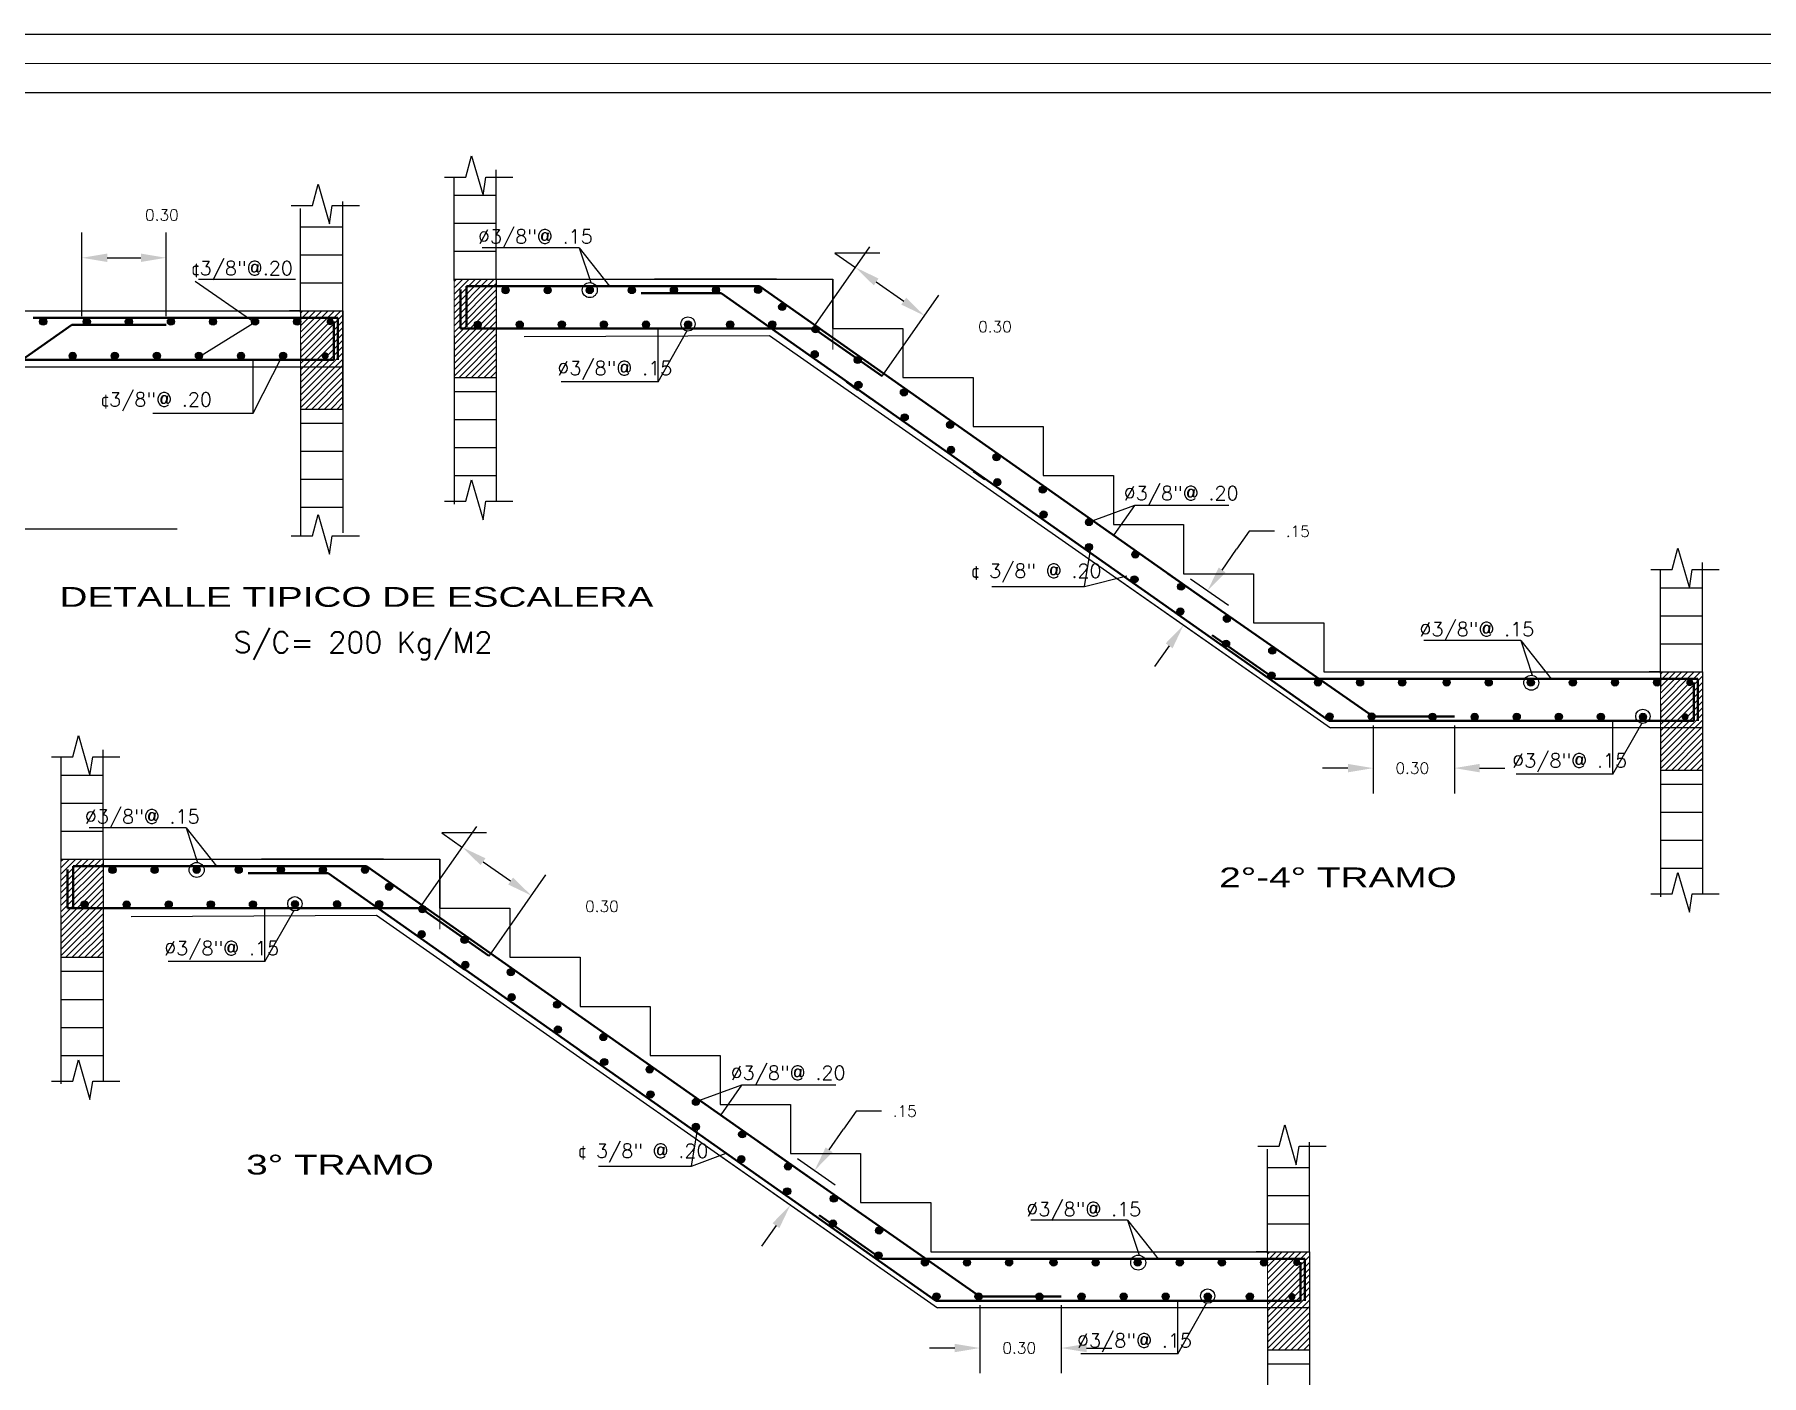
# Model space of a CAD drawing. Header units: millimetres. Extents: x 10559 to 10691, y -16579 to -16550.
# Drawn here: x 10666.84 to 10679.15, y -16559.92 to -16550.35 of the extents above; entities that cross this region are included whole.
import ezdxf

# ---------------------------------------------------------------- set-up
doc = ezdxf.new("R2010")
doc.units = ezdxf.units.MM
doc.linetypes.add('RAYITAS', pattern=[0.375, 0.25, -0.125])
for name, color, linetype, lineweight in [('0.1', 1, 'Continuous', 0), ('ACERO', 4, 'Continuous', 40), ('Cotas', 8, 'Continuous', 13), ('P6', 255, 'Continuous', 20), ('PLUMA01', 1, 'Continuous', 9), ('PLUMAO1', 1, 'Continuous', 9), ('TEXTO 0.3', 3, 'Continuous', 0), ('TITULO', 5, 'Continuous', 15)]:
    doc.layers.add(name, color=color, linetype=linetype, lineweight=lineweight)
for name, color, linetype in [('01', 1, 'Continuous'), ('04', 4, 'Continuous'), ('05', 2, 'Continuous'), ('PLANTA', 2, 'Continuous')]:
    doc.layers.add(name, color=color, linetype=linetype)
doc.styles.add('SARA', font='romans.shx', dxfattribs={"width": 0.85, "height": 0.1})
doc.styles.add('SIMPLEX', font='simplex.shx')
doc.styles.get("Standard").update_dxf_attribs({"font": 'arial.ttf'})
doc.styles.add('Texto 120', font='arial.ttf', dxfattribs={"width": 1.4, "height": 0.12})
doc.dimstyles.get("Standard").update_dxf_attribs({"dimtxt": 0.18, "dimasz": 0.18, "dimexe": 0.18, "dimexo": 0.0625, "dimgap": 0.09, "dimtad": 0, "dimtih": 1, "dimtoh": 1, "dimdec": 4, "dimzin": 0, "dimdsep": 46, "dimtxsty": 'Standard', "dimcen": 0.09, "dimadec": 0, "dimazin": 0, "dimtfac": 1, "dimtdec": 4, "dimtofl": 0, "dimtmove": 0, "dimatfit": 3, "dimfxl": 1, "dimtolj": 1, "dimtzin": 0, "dimarcsym": 0})

# ---------------------------------------------------------------- blocks, each defined once
blk = doc.blocks.new('*D220')
at = {"layer": 'Defpoints', "color": 0, "ltscale": 0.5, "transparency": 16777216}
for p in [(10667.775, -16551.944), (10667.175, -16552.423), (10667.775, -16552.423)]:
    blk.add_point(p, dxfattribs=at)
at = {"layer": 'PLANTA', "color": 0, "lineweight": -2, "ltscale": 0.5, "transparency": 16777216}
for p, q in [((10667.175, -16552.361), (10667.175, -16551.764)), ((10667.775, -16552.361), (10667.775, -16551.764)), ((10667.355, -16551.944), (10667.595, -16551.944))]:
    blk.add_line(p, q, dxfattribs=at)
at = {"layer": 'PLANTA', "color": 0, "ltscale": 0.5, "transparency": 16777216}
for points in [[(10667.355, -16551.914), (10667.355, -16551.974), (10667.175, -16551.944)], [(10667.595, -16551.914), (10667.595, -16551.974), (10667.775, -16551.944)]]:
    blk.add_solid(points, dxfattribs=at)
at = {"layer": 'PLANTA', "color": 0, "lineweight": -3, "ltscale": 0.5, "transparency": 16777216, "insert": (10667.745, -16551.639), "char_height": 0.08, "attachment_point": 5, "style": 'SIMPLEX'}
blk.add_mtext('\\A1;0.30', dxfattribs=at)
blk = doc.blocks.new('*D216')
at = {"layer": 'Defpoints', "color": 0, "ltscale": 0.5, "transparency": 16777216}
for p in [(10675.028, -16554.198), (10674.856, -16554.443), (10675.028, -16554.564)]:
    blk.add_point(p, dxfattribs=at)
at = {"layer": 'PLANTA', "color": 0, "lineweight": -2, "ltscale": 0.5, "transparency": 16777216}
for p, q in [((10675.497, -16553.895), (10675.407, -16554.023)), ((10675.677, -16553.895), (10675.497, -16553.895)), ((10675.304, -16554.171), (10675.407, -16554.023)), ((10675.079, -16554.233), (10675.348, -16554.421)), ((10674.907, -16554.479), (10675.176, -16554.667)), ((10674.925, -16554.711), (10674.822, -16554.859))]:
    blk.add_line(p, q, dxfattribs=at)
at = {"layer": 'PLANTA', "color": 0, "ltscale": 0.5, "transparency": 16777216}
for points in [[(10675.279, -16554.153), (10675.328, -16554.188), (10675.2, -16554.318)], [(10674.901, -16554.694), (10674.95, -16554.729), (10675.028, -16554.564)]]:
    blk.add_solid(points, dxfattribs=at)
at = {"layer": 'PLANTA', "color": 0, "lineweight": -3, "ltscale": 0.5, "transparency": 16777216, "insert": (10675.843, -16553.895), "char_height": 0.08, "attachment_point": 5, "style": 'SIMPLEX'}
blk.add_mtext('\\A1;.15', dxfattribs=at)
blk = doc.blocks.new('_Open90')
at = {"color": 0, "linetype": 'ByBlock', "lineweight": -2}
blk.add_lwpolyline([(-0.045, 0), (-1, 0)], dxfattribs=at)
blk.add_lwpolyline([(-0.37, -0.5), (0, 0), (-0.37, 0.5), (-0.484, 0.386), (-0.045, 0), (-0.484, -0.386)], close=True, dxfattribs=at)
blk = doc.blocks.new('*D217')
at = {"layer": 'Defpoints', "color": 0, "ltscale": 0.5, "transparency": 16777216}
for p in [(10676.38, -16555.216), (10676.959, -16555.216), (10676.959, -16555.584)]:
    blk.add_point(p, dxfattribs=at)
at = {"layer": 'PLANTA', "color": 0, "lineweight": -2, "ltscale": 0.5, "transparency": 16777216}
for p, q in [((10676.38, -16555.279), (10676.38, -16555.764)), ((10676.959, -16555.279), (10676.959, -16555.764)), ((10676.2, -16555.584), (10676.02, -16555.584)), ((10677.139, -16555.584), (10677.319, -16555.584))]:
    blk.add_line(p, q, dxfattribs=at)
at = {"layer": 'PLANTA', "color": 0, "ltscale": 0.5, "transparency": 16777216}
for points in [[(10676.2, -16555.554), (10676.2, -16555.614), (10676.38, -16555.584)], [(10677.139, -16555.554), (10677.139, -16555.614), (10676.959, -16555.584)]]:
    blk.add_solid(points, dxfattribs=at)
at = {"layer": 'PLANTA', "color": 0, "lineweight": -3, "ltscale": 0.5, "transparency": 16777216, "insert": (10676.659, -16555.584), "char_height": 0.08, "attachment_point": 5, "style": 'SIMPLEX'}
blk.add_mtext('\\A1;0.30', dxfattribs=at)
blk = doc.blocks.new('*D219')
at = {"layer": 'Defpoints', "color": 0, "ltscale": 0.5, "transparency": 16777216}
for p in [(10673.181, -16552.357), (10672.352, -16552.495), (10672.843, -16552.839)]:
    blk.add_point(p, dxfattribs=at)
at = {"layer": 'PLANTA', "color": 0, "lineweight": -2, "ltscale": 0.5, "transparency": 16777216}
for p, q in [((10672.388, -16552.444), (10672.793, -16551.865)), ((10672.862, -16551.91), (10672.542, -16551.91)), ((10672.542, -16551.91), (10672.69, -16552.013)), ((10672.837, -16552.116), (10673.034, -16552.254)), ((10672.879, -16552.788), (10673.284, -16552.21))]:
    blk.add_line(p, q, dxfattribs=at)
at = {"layer": 'PLANTA', "color": 0, "ltscale": 0.5, "transparency": 16777216}
for points in [[(10672.854, -16552.092), (10672.82, -16552.141), (10672.69, -16552.013)], [(10673.051, -16552.229), (10673.016, -16552.278), (10673.181, -16552.357)]]:
    blk.add_solid(points, dxfattribs=at)
at = {"layer": 'PLANTA', "color": 0, "lineweight": -3, "ltscale": 0.5, "transparency": 16777216, "insert": (10673.684, -16552.435), "char_height": 0.08, "attachment_point": 5, "style": 'SIMPLEX'}
blk.add_mtext('\\A1;0.30', dxfattribs=at)
blk = doc.blocks.new('*D214')
at = {"layer": 'Defpoints', "color": 0, "ltscale": 0.5, "transparency": 16777216}
for p in [(10672.226, -16558.333), (10672.054, -16558.579), (10672.226, -16558.699)]:
    blk.add_point(p, dxfattribs=at)
at = {"layer": 'PLANTA', "color": 0, "lineweight": -2, "ltscale": 0.5, "transparency": 16777216}
for p, q in [((10672.694, -16558.03), (10672.604, -16558.159)), ((10672.874, -16558.03), (10672.694, -16558.03)), ((10672.501, -16558.306), (10672.604, -16558.159)), ((10672.277, -16558.369), (10672.545, -16558.557)), ((10672.105, -16558.615), (10672.373, -16558.803)), ((10672.123, -16558.847), (10672.019, -16558.994))]:
    blk.add_line(p, q, dxfattribs=at)
at = {"layer": 'PLANTA', "color": 0, "ltscale": 0.5, "transparency": 16777216}
for points in [[(10672.477, -16558.289), (10672.526, -16558.323), (10672.398, -16558.454)], [(10672.098, -16558.83), (10672.147, -16558.864), (10672.226, -16558.699)]]:
    blk.add_solid(points, dxfattribs=at)
at = {"layer": 'PLANTA', "color": 0, "lineweight": -3, "ltscale": 0.5, "transparency": 16777216, "insert": (10673.041, -16558.03), "char_height": 0.08, "attachment_point": 5, "style": 'SIMPLEX'}
blk.add_mtext('\\A1;.15', dxfattribs=at)
blk = doc.blocks.new('*D215')
at = {"layer": 'Defpoints', "color": 0, "ltscale": 0.5, "transparency": 16777216}
for p in [(10673.577, -16559.352), (10674.157, -16559.352), (10674.157, -16559.72)]:
    blk.add_point(p, dxfattribs=at)
at = {"layer": 'PLANTA', "color": 0, "lineweight": -2, "ltscale": 0.5, "transparency": 16777216}
for p, q in [((10673.577, -16559.414), (10673.577, -16559.9)), ((10674.157, -16559.414), (10674.157, -16559.9)), ((10673.397, -16559.72), (10673.217, -16559.72)), ((10674.337, -16559.72), (10674.517, -16559.72))]:
    blk.add_line(p, q, dxfattribs=at)
at = {"layer": 'PLANTA', "color": 0, "ltscale": 0.5, "transparency": 16777216}
for points in [[(10673.397, -16559.69), (10673.397, -16559.75), (10673.577, -16559.72)], [(10674.337, -16559.69), (10674.337, -16559.75), (10674.157, -16559.72)]]:
    blk.add_solid(points, dxfattribs=at)
at = {"layer": 'PLANTA', "color": 0, "lineweight": -3, "ltscale": 0.5, "transparency": 16777216, "insert": (10673.857, -16559.72), "char_height": 0.08, "attachment_point": 5, "style": 'SIMPLEX'}
blk.add_mtext('\\A1;0.30', dxfattribs=at)
blk = doc.blocks.new('*D218')
at = {"layer": 'Defpoints', "color": 0, "ltscale": 0.5, "transparency": 16777216}
for p in [(10670.379, -16556.493), (10669.55, -16556.631), (10670.041, -16556.975)]:
    blk.add_point(p, dxfattribs=at)
at = {"layer": 'PLANTA', "color": 0, "lineweight": -2, "ltscale": 0.5, "transparency": 16777216}
for p, q in [((10669.585, -16556.58), (10669.99, -16556.001)), ((10670.06, -16556.045), (10669.74, -16556.045)), ((10669.74, -16556.045), (10669.887, -16556.149)), ((10670.035, -16556.252), (10670.231, -16556.389)), ((10670.077, -16556.924), (10670.482, -16556.345))]:
    blk.add_line(p, q, dxfattribs=at)
at = {"layer": 'PLANTA', "color": 0, "ltscale": 0.5, "transparency": 16777216}
for points in [[(10670.052, -16556.227), (10670.017, -16556.276), (10669.887, -16556.149)], [(10670.248, -16556.365), (10670.214, -16556.414), (10670.379, -16556.493)]]:
    blk.add_solid(points, dxfattribs=at)
at = {"layer": 'PLANTA', "color": 0, "lineweight": -3, "ltscale": 0.5, "transparency": 16777216, "insert": (10670.882, -16556.57), "char_height": 0.08, "attachment_point": 5, "style": 'SIMPLEX'}
blk.add_mtext('\\A1;0.30', dxfattribs=at)
blk = doc.blocks.new('HTRHTRHTR')
for p, q in [((4244.53, 437.54), (3391.88, 437.54)), ((4235.83, 428.85), (3400.57, 428.85))]:
    blk.add_line(p, q)
at = {"layer": 'P6', "color": 7}
blk.add_line((3396.22, 433.19), (4240.18, 433.19), dxfattribs=at)

msp = doc.modelspace()

# ---------------------------------------------------------------- hatches: boundary and pattern name
at = {"layer": '0.1'}
h = msp.add_hatch(dxfattribs=at)
h.set_pattern_fill('ANSI31', color=256, scale=0.01, style=0)
h.set_pattern_definition([(45, (9132.709837, -17551.854093), (-0.0224506403, 0.0224506403), [])])
h.paths.add_polyline_path([(10669.82814, -16552.09752), (10670.12814, -16552.09752), (10670.12814, -16552.79752), (10669.82814, -16552.79752)])
h = msp.add_hatch(dxfattribs=at)
h.set_pattern_fill('ANSI31', color=256, scale=0.01, style=0)
h.set_pattern_definition([(45, (9131.615364, -17552.079607), (-0.0224506403, 0.0224506403), [])])
h.paths.add_polyline_path([(10668.73367, -16552.32304), (10669.03367, -16552.32304), (10669.03367, -16553.02304), (10668.73367, -16553.02304)])
h = msp.add_hatch(dxfattribs=at)
h.set_pattern_fill('ANSI31', color=256, scale=0.01, style=0)
h.set_pattern_definition([(45, (9141.309837, -17554.654093), (-0.0224506403, 0.0224506403), [])])
h.paths.add_polyline_path([(10678.42814, -16554.89752), (10678.72814, -16554.89752), (10678.72814, -16555.59752), (10678.42814, -16555.59752)])
h = msp.add_hatch(dxfattribs=at)
h.set_pattern_fill('ANSI31', color=256, scale=0.01, style=0)
h.set_pattern_definition([(45, (9129.907268, -17555.989666), (-0.0224506403, 0.0224506403), [])])
h.paths.add_polyline_path([(10667.02557, -16556.23309), (10667.32557, -16556.23309), (10667.32557, -16556.93309), (10667.02557, -16556.93309)])
h = msp.add_hatch(dxfattribs=at)
h.set_pattern_fill('ANSI31', color=256, scale=0.01, style=0)
h.set_pattern_definition([(45, (9138.507613, -17558.789666), (-0.0224506403, 0.0224506403), [])])
h.paths.add_polyline_path([(10675.62592, -16559.03309), (10675.92592, -16559.03309), (10675.92592, -16559.73309), (10675.62592, -16559.73309)])
at = {"layer": 'PLANTA', "lineweight": -3, "ltscale": 0.5}
for points in [[(10670.16987, -16552.1751, 1), (10670.22067, -16552.1751, 1)], [(10670.46987, -16552.17484, 1), (10670.52067, -16552.17484, 1)], [(10670.76987, -16552.17458, 1), (10670.82067, -16552.17458, 1)], [(10671.06987, -16552.17432, 1), (10671.12067, -16552.17432, 1)], [(10671.36987, -16552.17406, 1), (10671.42067, -16552.17406, 1)], [(10671.66987, -16552.17406, 1), (10671.72067, -16552.17406, 1)], [(10671.96987, -16552.17379, 1), (10672.02067, -16552.17379, 1)], [(10671.96987, -16552.17379, 1), (10672.02067, -16552.17379, 1)], [(10672.14192, -16552.29466, 1), (10672.19272, -16552.29466, 1)], [(10672.14192, -16552.29466, 1), (10672.19272, -16552.29466, 1)], [(10666.87321, -16552.39951, 1), (10666.92401, -16552.39951, 1)], [(10667.18406, -16552.39951, 1), (10667.23486, -16552.39951, 1)], [(10667.48406, -16552.39951, 1), (10667.53486, -16552.39951, 1)], [(10667.78406, -16552.39951, 1), (10667.83486, -16552.39951, 1)], [(10668.08406, -16552.39951, 1), (10668.13486, -16552.39951, 1)], [(10668.38406, -16552.39951, 1), (10668.43486, -16552.39951, 1)], [(10668.68406, -16552.39951, 1), (10668.73486, -16552.39951, 1)], [(10668.96975, -16552.39951, 1), (10668.91895, -16552.39951, 1)], [(10669.97078, -16552.42077, 1), (10670.02158, -16552.42077, 1)], [(10670.27078, -16552.42051, 1), (10670.32158, -16552.42051, 1)], [(10670.57078, -16552.42024, 1), (10670.62158, -16552.42024, 1)], [(10670.87078, -16552.41998, 1), (10670.92158, -16552.41998, 1)], [(10671.17078, -16552.41972, 1), (10671.22158, -16552.41972, 1)], [(10671.47078, -16552.41946, 1), (10671.52158, -16552.41946, 1)], [(10671.77078, -16552.4192, 1), (10671.82158, -16552.4192, 1)], [(10672.07078, -16552.41894, 1), (10672.12158, -16552.41894, 1)], [(10672.07078, -16552.41894, 1), (10672.12158, -16552.41894, 1)], [(10672.37956, -16552.45438, 1), (10672.43036, -16552.45438, 1)], [(10672.37956, -16552.45438, 1), (10672.43036, -16552.45438, 1)], [(10667.08365, -16552.64317, 1), (10667.13445, -16552.64317, 1)], [(10667.38365, -16552.64317, 1), (10667.43445, -16552.64317, 1)], [(10667.68365, -16552.64317, 1), (10667.73445, -16552.64317, 1)], [(10667.98365, -16552.64317, 1), (10668.03445, -16552.64317, 1)], [(10668.28365, -16552.64317, 1), (10668.33445, -16552.64317, 1)], [(10668.58365, -16552.64317, 1), (10668.63445, -16552.64317, 1)], [(10668.93445, -16552.64317, 1), (10668.88365, -16552.64317, 1)], [(10672.37366, -16552.63185, 1), (10672.42446, -16552.63185, 1)], [(10672.37366, -16552.63185, 1), (10672.42446, -16552.63185, 1)], [(10672.67949, -16552.67313, 1), (10672.73029, -16552.67313, 1)], [(10672.67949, -16552.67313, 1), (10672.73029, -16552.67313, 1)], [(10672.68539, -16552.8506, 1), (10672.73619, -16552.8506, 1)], [(10672.68539, -16552.8506, 1), (10672.73619, -16552.8506, 1)], [(10673.0094, -16552.90433, 1), (10673.0602, -16552.90433, 1)], [(10673.0094, -16552.90433, 1), (10673.0602, -16552.90433, 1)], [(10673.0153, -16553.0818, 1), (10673.0661, -16553.0818, 1)], [(10673.0153, -16553.0818, 1), (10673.0661, -16553.0818, 1)], [(10673.33931, -16553.13553, 1), (10673.39011, -16553.13553, 1)], [(10673.33931, -16553.13553, 1), (10673.39011, -16553.13553, 1)], [(10673.34521, -16553.313, 1), (10673.39601, -16553.313, 1)], [(10673.34521, -16553.313, 1), (10673.39601, -16553.313, 1)], [(10673.66922, -16553.36673, 1), (10673.72002, -16553.36673, 1)], [(10673.66922, -16553.36673, 1), (10673.72002, -16553.36673, 1)], [(10673.67512, -16553.5442, 1), (10673.72592, -16553.5442, 1)], [(10673.67512, -16553.5442, 1), (10673.72592, -16553.5442, 1)], [(10673.99913, -16553.59793, 1), (10674.04993, -16553.59793, 1)], [(10673.99913, -16553.59793, 1), (10674.04993, -16553.59793, 1)], [(10674.00503, -16553.7754, 1), (10674.05583, -16553.7754, 1)], [(10674.00503, -16553.7754, 1), (10674.05583, -16553.7754, 1)], [(10674.32905, -16553.82912, 1), (10674.37985, -16553.82912, 1)], [(10674.32905, -16553.82912, 1), (10674.37985, -16553.82912, 1)], [(10674.32905, -16554.0066, 1), (10674.37985, -16554.0066, 1)], [(10674.32905, -16554.0066, 1), (10674.37985, -16554.0066, 1)], [(10674.65896, -16554.06032, 1), (10674.70976, -16554.06032, 1)], [(10674.65896, -16554.06032, 1), (10674.70976, -16554.06032, 1)], [(10674.65306, -16554.23779, 1), (10674.70386, -16554.23779, 1)], [(10674.65306, -16554.23779, 1), (10674.70386, -16554.23779, 1)], [(10674.98557, -16554.28961, 1), (10675.03637, -16554.28961, 1)], [(10674.98557, -16554.28961, 1), (10675.03637, -16554.28961, 1)], [(10674.97967, -16554.46708, 1), (10675.03047, -16554.46708, 1)], [(10674.97967, -16554.46708, 1), (10675.03047, -16554.46708, 1)], [(10675.31218, -16554.5189, 1), (10675.36298, -16554.5189, 1)], [(10675.31218, -16554.5189, 1), (10675.36298, -16554.5189, 1)], [(10675.30628, -16554.69638, 1), (10675.35708, -16554.69638, 1)], [(10675.30628, -16554.69638, 1), (10675.35708, -16554.69638, 1)], [(10675.6352, -16554.7459, 1), (10675.686, -16554.7459, 1)], [(10675.6352, -16554.7459, 1), (10675.686, -16554.7459, 1)], [(10675.63034, -16554.92409, 1), (10675.68114, -16554.92409, 1)], [(10675.96154, -16554.974, 1), (10676.01234, -16554.974, 1)], [(10676.26154, -16554.974, 1), (10676.31234, -16554.974, 1)], [(10676.56154, -16554.974, 1), (10676.61234, -16554.974, 1)], [(10676.87853, -16554.974, 1), (10676.92933, -16554.974, 1)], [(10677.17853, -16554.974, 1), (10677.22933, -16554.974, 1)], [(10677.47853, -16554.974, 1), (10677.52933, -16554.974, 1)], [(10677.77853, -16554.974, 1), (10677.82933, -16554.974, 1)], [(10678.07853, -16554.974, 1), (10678.12933, -16554.974, 1)], [(10678.37853, -16554.974, 1), (10678.42933, -16554.974, 1)], [(10678.66286, -16554.974, 1), (10678.61206, -16554.974, 1)], [(10676.04381, -16555.21616, 1), (10676.09461, -16555.21616, 1)], [(10676.34381, -16555.21616, 1), (10676.39461, -16555.21616, 1)], [(10676.77812, -16555.21766, 1), (10676.82892, -16555.21766, 1)], [(10677.07812, -16555.21766, 1), (10677.12892, -16555.21766, 1)], [(10677.37812, -16555.21766, 1), (10677.42892, -16555.21766, 1)], [(10677.67812, -16555.21766, 1), (10677.72892, -16555.21766, 1)], [(10677.97812, -16555.21766, 1), (10678.02892, -16555.21766, 1)], [(10678.27812, -16555.21766, 1), (10678.32892, -16555.21766, 1)], [(10678.62892, -16555.21766, 1), (10678.57812, -16555.21766, 1)], [(10667.36747, -16556.31067, 1), (10667.41827, -16556.31067, 1)], [(10667.66747, -16556.31041, 1), (10667.71827, -16556.31041, 1)], [(10667.96747, -16556.31015, 1), (10668.01827, -16556.31015, 1)], [(10668.26747, -16556.30989, 1), (10668.31827, -16556.30989, 1)], [(10668.56747, -16556.30963, 1), (10668.61827, -16556.30963, 1)], [(10668.86747, -16556.30963, 1), (10668.91827, -16556.30963, 1)], [(10669.16747, -16556.30937, 1), (10669.21827, -16556.30937, 1)], [(10669.16747, -16556.30937, 1), (10669.21827, -16556.30937, 1)], [(10669.33952, -16556.43024, 1), (10669.39032, -16556.43024, 1)], [(10669.33952, -16556.43024, 1), (10669.39032, -16556.43024, 1)], [(10667.16838, -16556.55634, 1), (10667.21918, -16556.55634, 1)], [(10667.46838, -16556.55608, 1), (10667.51918, -16556.55608, 1)], [(10667.76838, -16556.55582, 1), (10667.81918, -16556.55582, 1)], [(10668.06838, -16556.55556, 1), (10668.11918, -16556.55556, 1)], [(10668.36838, -16556.5553, 1), (10668.41918, -16556.5553, 1)], [(10668.66838, -16556.55504, 1), (10668.71918, -16556.55504, 1)], [(10668.96838, -16556.55478, 1), (10669.01918, -16556.55478, 1)], [(10669.26838, -16556.55451, 1), (10669.31918, -16556.55451, 1)], [(10669.26838, -16556.55451, 1), (10669.31918, -16556.55451, 1)], [(10669.57716, -16556.58995, 1), (10669.62796, -16556.58995, 1)], [(10669.57716, -16556.58995, 1), (10669.62796, -16556.58995, 1)], [(10669.57126, -16556.76742, 1), (10669.62206, -16556.76742, 1)], [(10669.57126, -16556.76742, 1), (10669.62206, -16556.76742, 1)], [(10669.87709, -16556.80871, 1), (10669.92789, -16556.80871, 1)], [(10669.87709, -16556.80871, 1), (10669.92789, -16556.80871, 1)], [(10669.88299, -16556.98618, 1), (10669.93379, -16556.98618, 1)], [(10669.88299, -16556.98618, 1), (10669.93379, -16556.98618, 1)], [(10670.207, -16557.0399, 1), (10670.2578, -16557.0399, 1)], [(10670.207, -16557.0399, 1), (10670.2578, -16557.0399, 1)], [(10670.2129, -16557.21738, 1), (10670.2637, -16557.21738, 1)], [(10670.2129, -16557.21738, 1), (10670.2637, -16557.21738, 1)], [(10670.53691, -16557.2711, 1), (10670.58771, -16557.2711, 1)], [(10670.53691, -16557.2711, 1), (10670.58771, -16557.2711, 1)], [(10670.54281, -16557.44857, 1), (10670.59361, -16557.44857, 1)], [(10670.54281, -16557.44857, 1), (10670.59361, -16557.44857, 1)], [(10670.86683, -16557.5023, 1), (10670.91763, -16557.5023, 1)], [(10670.86683, -16557.5023, 1), (10670.91763, -16557.5023, 1)], [(10670.87272, -16557.67977, 1), (10670.92352, -16557.67977, 1)], [(10670.87272, -16557.67977, 1), (10670.92352, -16557.67977, 1)], [(10671.19674, -16557.7335, 1), (10671.24754, -16557.7335, 1)], [(10671.19674, -16557.7335, 1), (10671.24754, -16557.7335, 1)], [(10671.20264, -16557.91097, 1), (10671.25344, -16557.91097, 1)], [(10671.20264, -16557.91097, 1), (10671.25344, -16557.91097, 1)], [(10671.52665, -16557.9647, 1), (10671.57745, -16557.9647, 1)], [(10671.52665, -16557.9647, 1), (10671.57745, -16557.9647, 1)], [(10671.52665, -16558.14217, 1), (10671.57745, -16558.14217, 1)], [(10671.52665, -16558.14217, 1), (10671.57745, -16558.14217, 1)], [(10671.85656, -16558.1959, 1), (10671.90736, -16558.1959, 1)], [(10671.85656, -16558.1959, 1), (10671.90736, -16558.1959, 1)], [(10671.85066, -16558.37337, 1), (10671.90146, -16558.37337, 1)], [(10671.85066, -16558.37337, 1), (10671.90146, -16558.37337, 1)], [(10672.18317, -16558.42519, 1), (10672.23397, -16558.42519, 1)], [(10672.18317, -16558.42519, 1), (10672.23397, -16558.42519, 1)], [(10672.17727, -16558.60266, 1), (10672.22807, -16558.60266, 1)], [(10672.17727, -16558.60266, 1), (10672.22807, -16558.60266, 1)], [(10672.50978, -16558.65448, 1), (10672.56058, -16558.65448, 1)], [(10672.50978, -16558.65448, 1), (10672.56058, -16558.65448, 1)], [(10672.50389, -16558.83195, 1), (10672.55469, -16558.83195, 1)], [(10672.50389, -16558.83195, 1), (10672.55469, -16558.83195, 1)], [(10672.83281, -16558.88147, 1), (10672.88361, -16558.88147, 1)], [(10672.83281, -16558.88147, 1), (10672.88361, -16558.88147, 1)], [(10672.82794, -16559.05966, 1), (10672.87874, -16559.05966, 1)], [(10673.15915, -16559.10957, 1), (10673.20995, -16559.10957, 1)], [(10673.45915, -16559.10957, 1), (10673.50995, -16559.10957, 1)], [(10673.75915, -16559.10957, 1), (10673.80995, -16559.10957, 1)], [(10674.07613, -16559.10957, 1), (10674.12693, -16559.10957, 1)], [(10674.37613, -16559.10957, 1), (10674.42693, -16559.10957, 1)], [(10674.67613, -16559.10957, 1), (10674.72693, -16559.10957, 1)], [(10674.97613, -16559.10957, 1), (10675.02693, -16559.10957, 1)], [(10675.27613, -16559.10957, 1), (10675.32693, -16559.10957, 1)], [(10675.57613, -16559.10957, 1), (10675.62693, -16559.10957, 1)], [(10675.86046, -16559.10957, 1), (10675.80966, -16559.10957, 1)], [(10673.24141, -16559.35173, 1), (10673.29221, -16559.35173, 1)], [(10673.54141, -16559.35173, 1), (10673.59221, -16559.35173, 1)], [(10673.97573, -16559.35323, 1), (10674.02653, -16559.35323, 1)], [(10674.27573, -16559.35323, 1), (10674.32653, -16559.35323, 1)], [(10674.57573, -16559.35323, 1), (10674.62653, -16559.35323, 1)], [(10674.87573, -16559.35323, 1), (10674.92653, -16559.35323, 1)], [(10675.17573, -16559.35323, 1), (10675.22653, -16559.35323, 1)], [(10675.47573, -16559.35323, 1), (10675.52653, -16559.35323, 1)], [(10675.82653, -16559.35323, 1), (10675.77573, -16559.35323, 1)]]:
    msp.add_hatch(color=6, dxfattribs=at).paths.add_polyline_path(points)

# ---------------------------------------------------------------- linework, layer by layer
at = {"layer": '01', "ltscale": 0.07}
for centre, radius in [((10670.79527, -16552.17458), 0.05339), ((10671.49532, -16552.4159), 0.05107), ((10677.5073, -16554.975), 0.05339), ((10678.30267, -16555.21409), 0.05107), ((10667.99287, -16556.31015), 0.05339), ((10668.69292, -16556.55147), 0.05107), ((10674.70491, -16559.11058), 0.05339), ((10675.20027, -16559.34967), 0.05107)]:
    msp.add_circle(centre, radius, dxfattribs=at)
at = {"layer": '05', "color": 5, "lineweight": -3, "ltscale": 0.5}
for p, q in [((10672.31121, -16552.60328), (10672.39301, -16552.66087)), ((10672.62277, -16552.8295), (10672.70457, -16552.88709)), ((10672.71699, -16552.89139), (10672.79879, -16552.94898)), ((10673.52855, -16553.46762), (10673.61035, -16553.52521)), ((10669.50881, -16556.73885), (10669.59061, -16556.79644)), ((10669.82037, -16556.96508), (10669.90218, -16557.02267)), ((10669.91459, -16557.02696), (10669.99639, -16557.08455)), ((10670.72615, -16557.60319), (10670.80796, -16557.66078))]:
    msp.add_line(p, q, dxfattribs=at)
at = {"layer": 'ACERO'}
for p, q in [((10669.87488, -16552.44752), (10669.87488, -16552.17115)), ((10669.91582, -16552.14752), (10669.91582, -16552.43697)), ((10672.0059, -16552.14752), (10669.91582, -16552.14752)), ((10671.73301, -16552.19752), (10671.16236, -16552.19752)), ((10671.73301, -16552.19752), (10676.06533, -16555.24752)), ((10672.0059, -16552.14752), (10675.18819, -16554.38558)), ((10667.10362, -16552.42304), (10664.37642, -16554.33207)), ((10666.82629, -16552.37304), (10668.99961, -16552.37304)), ((10667.10362, -16552.42304), (10667.77505, -16552.42304)), ((10668.97045, -16552.67304), (10668.97045, -16552.3982)), ((10668.99961, -16552.37304), (10668.99961, -16552.67304)), ((10669.87488, -16552.44752), (10672.39266, -16552.44752)), ((10672.39266, -16552.44752), (10672.87928, -16552.78816)), ((10668.97045, -16552.67304), (10666.46915, -16552.67304)), ((10674.91846, -16554.19752), (10676.37951, -16555.21616)), ((10675.67794, -16554.94752), (10675.23228, -16554.63664)), ((10675.67794, -16554.94752), (10678.69423, -16554.94752)), ((10678.66507, -16555.24752), (10678.66507, -16554.97269)), ((10678.69423, -16554.94752), (10678.69423, -16555.24752)), ((10678.66507, -16555.24752), (10676.06533, -16555.24752)), ((10676.37951, -16555.21616), (10676.95891, -16555.21616)), ((10667.07248, -16556.58309), (10667.07248, -16556.30673)), ((10667.11342, -16556.28309), (10667.11342, -16556.57254)), ((10669.2035, -16556.28309), (10667.11342, -16556.28309)), ((10668.93062, -16556.33309), (10668.35997, -16556.33309)), ((10668.93062, -16556.33309), (10673.26294, -16559.38309)), ((10669.2035, -16556.28309), (10672.38579, -16558.52115)), ((10667.07248, -16556.58309), (10669.59026, -16556.58309)), ((10669.59026, -16556.58309), (10670.07689, -16556.92373)), ((10672.11606, -16558.33309), (10673.57711, -16559.35173)), ((10672.87554, -16559.08309), (10672.42988, -16558.77221)), ((10672.87554, -16559.08309), (10675.89183, -16559.08309)), ((10675.86267, -16559.38309), (10675.86267, -16559.10826)), ((10675.89183, -16559.08309), (10675.89183, -16559.38309)), ((10673.57711, -16559.35173), (10674.15651, -16559.35173)), ((10675.86267, -16559.38309), (10673.26294, -16559.38309))]:
    msp.add_line(p, q, dxfattribs=at)
at = {"layer": 'Cotas', "color": 1}
for p, q in [((10672.52814, -16552.09752), (10672.52814, -16552.59752)), ((10669.72575, -16556.23309), (10669.72575, -16556.73309))]:
    msp.add_line(p, q, dxfattribs=at)
at = {"layer": 'Cotas', "lineweight": -3, "ltscale": 0.5}
for p, q in [((10674.67957, -16553.71074), (10674.35445, -16553.82912)), ((10674.67957, -16553.71074), (10674.53149, -16553.92108)), ((10674.67957, -16553.71074), (10674.53149, -16553.92108)), ((10675.35173, -16553.71074), (10674.67957, -16553.71074)), ((10674.32248, -16554.28794), (10674.36488, -16554.02911)), ((10673.66082, -16554.28794), (10674.32248, -16554.28794)), ((10673.66082, -16554.28794), (10674.32248, -16554.28794)), ((10674.32248, -16554.28794), (10674.62316, -16554.21254)), ((10671.87717, -16557.84631), (10671.55205, -16557.9647)), ((10671.87717, -16557.84631), (10671.72909, -16558.05665)), ((10671.87717, -16557.84631), (10671.72909, -16558.05665)), ((10672.54934, -16557.84631), (10671.87717, -16557.84631)), ((10671.52008, -16558.42352), (10671.56248, -16558.16468)), ((10671.52008, -16558.42352), (10671.76661, -16558.32966)), ((10670.85842, -16558.42352), (10671.52008, -16558.42352)), ((10670.85842, -16558.42352), (10671.52008, -16558.42352))]:
    msp.add_line(p, q, dxfattribs=at)
at = {"layer": 'Cotas', "color": 1}
for points in [[(10669.82814, -16552.09752), (10670.12814, -16552.09752), (10670.12814, -16552.79752), (10669.82814, -16552.79752)], [(10668.73367, -16552.32304), (10669.03367, -16552.32304), (10669.03367, -16553.02304), (10668.73367, -16553.02304)], [(10678.42814, -16554.89752), (10678.72814, -16554.89752), (10678.72814, -16555.59752), (10678.42814, -16555.59752)], [(10667.02557, -16556.23309), (10667.32557, -16556.23309), (10667.32557, -16556.93309), (10667.02557, -16556.93309)], [(10675.62592, -16559.03309), (10675.92592, -16559.03309), (10675.92592, -16559.73309), (10675.62592, -16559.73309)]]:
    msp.add_lwpolyline(points, close=True, dxfattribs=at)
at = {"layer": 'PLANTA', "color": 2, "lineweight": -3, "ltscale": 0.5}
for p, q in [((10669.91244, -16551.36824), (10669.95304, -16551.21609)), ((10669.95304, -16551.21609), (10670.03425, -16551.50011)), ((10670.12831, -16552.09752), (10670.12831, -16551.31718)), ((10668.81782, -16551.57069), (10668.85843, -16551.41853)), ((10668.85843, -16551.41853), (10668.93964, -16551.70255)), ((10669.76032, -16551.36824), (10669.91244, -16551.36824)), ((10669.82831, -16552.10583), (10669.82831, -16551.36606)), ((10670.03425, -16551.50011), (10670.05456, -16551.36824)), ((10670.05456, -16551.36824), (10670.24743, -16551.36824)), ((10668.6657, -16551.57069), (10668.81782, -16551.57069)), ((10668.73384, -16552.33134), (10668.73384, -16551.59157)), ((10668.93964, -16551.70255), (10668.95994, -16551.57069)), ((10668.95994, -16551.57069), (10669.15281, -16551.57069)), ((10669.0337, -16552.32304), (10669.0337, -16551.54269)), ((10669.82831, -16551.49752), (10670.12831, -16551.49752)), ((10669.82831, -16551.69752), (10670.12831, -16551.69752)), ((10668.73384, -16551.72304), (10669.0337, -16551.72304)), ((10668.73384, -16551.92304), (10669.0337, -16551.92304)), ((10669.82831, -16551.89752), (10670.12831, -16551.89752)), ((10668.73384, -16552.12304), (10669.0337, -16552.12304)), ((10670.12831, -16552.09752), (10670.12831, -16553.6806)), ((10672.52814, -16552.09752), (10672.52814, -16552.44752)), ((10669.0337, -16552.32304), (10669.0337, -16553.90612)), ((10669.82817, -16552.49752), (10669.82817, -16553.70089)), ((10668.7337, -16552.72304), (10668.7337, -16553.92641)), ((10669.82831, -16552.79752), (10670.12817, -16552.79752)), ((10669.82831, -16552.89752), (10670.12831, -16552.89752)), ((10668.73384, -16553.02304), (10669.0337, -16553.02304)), ((10668.73384, -16553.12304), (10669.0337, -16553.12304)), ((10669.82831, -16553.09752), (10670.12831, -16553.09752)), ((10668.73384, -16553.32304), (10669.0337, -16553.32304)), ((10669.82831, -16553.29752), (10670.12831, -16553.29752)), ((10668.73384, -16553.52304), (10669.0337, -16553.52304)), ((10669.82817, -16553.49752), (10670.12831, -16553.49752)), ((10669.91244, -16553.6806), (10669.95304, -16553.52845)), ((10669.95304, -16553.52845), (10670.03425, -16553.81247)), ((10669.76032, -16553.6806), (10669.91244, -16553.6806)), ((10670.03425, -16553.81247), (10670.05456, -16553.6806)), ((10670.05456, -16553.6806), (10670.24743, -16553.6806)), ((10668.73384, -16553.72304), (10669.0337, -16553.72304)), ((10668.81782, -16553.92641), (10668.85843, -16553.77425)), ((10668.85843, -16553.77425), (10668.93964, -16554.05827)), ((10668.6657, -16553.92641), (10668.81782, -16553.92641)), ((10668.93964, -16554.05827), (10668.95994, -16553.92641)), ((10668.95994, -16553.92641), (10669.15281, -16553.92641)), ((10678.51244, -16554.16824), (10678.55304, -16554.01609)), ((10678.55304, -16554.01609), (10678.63425, -16554.30011)), ((10678.36032, -16554.16824), (10678.51244, -16554.16824)), ((10678.42831, -16554.90583), (10678.42831, -16554.16606)), ((10678.63425, -16554.30011), (10678.65456, -16554.16824)), ((10678.65456, -16554.16824), (10678.84743, -16554.16824)), ((10678.72831, -16554.89752), (10678.72831, -16554.11718)), ((10678.42831, -16554.29752), (10678.72831, -16554.29752)), ((10678.42831, -16554.49752), (10678.72831, -16554.49752)), ((10678.42831, -16554.69752), (10678.72831, -16554.69752)), ((10676.02814, -16554.89752), (10676.62814, -16554.89752)), ((10678.72831, -16554.89752), (10678.72831, -16556.4806)), ((10667.10987, -16555.50381), (10667.15047, -16555.35166)), ((10667.15047, -16555.35166), (10667.23168, -16555.63568)), ((10678.42817, -16555.29752), (10678.42817, -16556.50089)), ((10666.95775, -16555.50381), (10667.10987, -16555.50381)), ((10667.02575, -16556.2414), (10667.02575, -16555.50163)), ((10667.23168, -16555.63568), (10667.25199, -16555.50381)), ((10667.25199, -16555.50381), (10667.44486, -16555.50381)), ((10667.32575, -16556.23309), (10667.32575, -16555.45275)), ((10667.02575, -16555.63309), (10667.32575, -16555.63309)), ((10678.42831, -16555.59752), (10678.72817, -16555.59752)), ((10678.42831, -16555.69752), (10678.72831, -16555.69752)), ((10667.02575, -16555.83309), (10667.32575, -16555.83309)), ((10678.42831, -16555.89752), (10678.72831, -16555.89752)), ((10667.02575, -16556.03309), (10667.32575, -16556.03309)), ((10678.42831, -16556.09752), (10678.72831, -16556.09752)), ((10667.32575, -16556.23309), (10667.32575, -16557.81618)), ((10669.72575, -16556.23309), (10669.72575, -16556.58309)), ((10678.42817, -16556.29752), (10678.72831, -16556.29752)), ((10678.51244, -16556.4806), (10678.55304, -16556.32845)), ((10678.55304, -16556.32845), (10678.63425, -16556.61247)), ((10678.36032, -16556.4806), (10678.51244, -16556.4806)), ((10678.63425, -16556.61247), (10678.65456, -16556.4806)), ((10678.65456, -16556.4806), (10678.84743, -16556.4806)), ((10667.0256, -16556.63309), (10667.0256, -16557.83647)), ((10667.02575, -16556.93309), (10667.3256, -16556.93309)), ((10667.02575, -16557.03309), (10667.32575, -16557.03309)), ((10667.02575, -16557.23309), (10667.32575, -16557.23309)), ((10667.02575, -16557.43309), (10667.32575, -16557.43309)), ((10667.0256, -16557.63309), (10667.32575, -16557.63309)), ((10667.10987, -16557.81618), (10667.15047, -16557.66403)), ((10667.15047, -16557.66403), (10667.23168, -16557.94804)), ((10666.95775, -16557.81618), (10667.10987, -16557.81618)), ((10667.23168, -16557.94804), (10667.25199, -16557.81618)), ((10667.25199, -16557.81618), (10667.44486, -16557.81618)), ((10675.71007, -16558.28074), (10675.75068, -16558.12859)), ((10675.75068, -16558.12859), (10675.83189, -16558.41261)), ((10675.55795, -16558.28074), (10675.71007, -16558.28074)), ((10675.62609, -16559.0414), (10675.62609, -16558.30163)), ((10675.83189, -16558.41261), (10675.85219, -16558.28074)), ((10675.85219, -16558.28074), (10676.04506, -16558.28074)), ((10675.92595, -16559.03309), (10675.92595, -16558.25275)), ((10675.62609, -16558.43309), (10675.92595, -16558.43309)), ((10675.62609, -16558.63309), (10675.92595, -16558.63309)), ((10675.62609, -16558.83309), (10675.92595, -16558.83309)), ((10673.22575, -16559.03309), (10673.82575, -16559.03309)), ((10675.92595, -16559.03309), (10675.92595, -16560.61618)), ((10675.62595, -16559.43309), (10675.62595, -16560.63647)), ((10675.62609, -16559.73309), (10675.92595, -16559.73309)), ((10675.62609, -16559.83309), (10675.92595, -16559.83309))]:
    msp.add_line(p, q, dxfattribs=at)
at = {"layer": 'PLANTA', "lineweight": -3, "ltscale": 0.5}
for p, q in [((10669.82814, -16552.09752), (10672.52814, -16552.09752)), ((10672.52814, -16552.09752), (10672.52814, -16552.44752)), ((10672.52814, -16552.44752), (10673.02814, -16552.44752)), ((10673.02814, -16552.44752), (10673.02814, -16552.79752)), ((10670.32814, -16552.50647), (10672.0769, -16552.49785)), ((10672.0769, -16552.49785), (10676.07643, -16555.29752)), ((10673.02814, -16552.79752), (10673.52814, -16552.79752)), ((10673.52814, -16552.79752), (10673.52814, -16553.14752)), ((10673.52814, -16553.14752), (10674.02814, -16553.14752)), ((10673.52814, -16553.14752), (10674.02814, -16553.14752)), ((10674.02814, -16553.14752), (10674.02814, -16553.49752)), ((10674.02814, -16553.49752), (10674.52814, -16553.49752)), ((10674.02814, -16553.49752), (10674.52814, -16553.49752)), ((10674.52814, -16553.49752), (10674.52814, -16553.84752)), ((10674.52814, -16553.84752), (10675.02814, -16553.84752)), ((10675.02814, -16553.84752), (10675.02814, -16554.19752)), ((10674.54072, -16554.22252), (10676.07643, -16555.29752)), ((10675.02814, -16554.19752), (10675.52814, -16554.19752)), ((10675.52814, -16554.19752), (10675.52814, -16554.54752)), ((10675.52814, -16554.19752), (10675.52814, -16554.54752)), ((10675.52814, -16554.54752), (10676.02814, -16554.54752)), ((10675.52814, -16554.54752), (10676.02814, -16554.54752)), ((10676.02814, -16554.54752), (10676.02814, -16554.89752)), ((10667.02575, -16556.23309), (10669.72575, -16556.23309)), ((10669.72575, -16556.23309), (10669.72575, -16556.58309)), ((10667.52575, -16556.64205), (10669.2745, -16556.63342)), ((10669.2745, -16556.63342), (10673.27404, -16559.43309)), ((10669.72575, -16556.58309), (10670.22575, -16556.58309)), ((10670.22575, -16556.58309), (10670.22575, -16556.93309)), ((10670.22575, -16556.93309), (10670.72575, -16556.93309)), ((10670.72575, -16556.93309), (10670.72575, -16557.28309)), ((10670.72575, -16557.28309), (10671.22575, -16557.28309)), ((10670.72575, -16557.28309), (10671.22575, -16557.28309)), ((10671.22575, -16557.28309), (10671.22575, -16557.63309)), ((10671.22575, -16557.63309), (10671.72575, -16557.63309)), ((10671.22575, -16557.63309), (10671.72575, -16557.63309)), ((10671.72575, -16557.63309), (10671.72575, -16557.98309)), ((10671.72575, -16557.98309), (10672.22575, -16557.98309)), ((10672.22575, -16557.98309), (10672.22575, -16558.33309)), ((10671.73832, -16558.35809), (10673.27404, -16559.43309)), ((10672.22575, -16558.33309), (10672.72575, -16558.33309)), ((10672.72575, -16558.33309), (10672.72575, -16558.68309)), ((10672.72575, -16558.33309), (10672.72575, -16558.68309)), ((10672.72575, -16558.68309), (10673.22575, -16558.68309)), ((10672.72575, -16558.68309), (10673.22575, -16558.68309)), ((10673.22575, -16558.68309), (10673.22575, -16559.03309))]:
    msp.add_line(p, q, dxfattribs=at)
at = {"layer": 'PLANTA', "lineweight": -3}
for p, q in [((10672.12632, -16552.09752), (10671.257, -16552.09752)), ((10672.52814, -16552.44752), (10672.52814, -16552.09752)), ((10666.33367, -16552.32304), (10669.0337, -16552.32304)), ((10668.73367, -16552.32304), (10668.65367, -16552.32304)), ((10669.0337, -16552.72304), (10666.76224, -16552.72304)), ((10676.02814, -16554.89752), (10678.72831, -16554.89752)), ((10678.42814, -16554.89752), (10678.34814, -16554.89752)), ((10678.72831, -16555.29752), (10676.07643, -16555.29752)), ((10669.32393, -16556.23309), (10668.4546, -16556.23309)), ((10669.72575, -16556.58309), (10669.72575, -16556.23309)), ((10673.22575, -16559.03309), (10675.92592, -16559.03309)), ((10675.62575, -16559.03309), (10675.54575, -16559.03309)), ((10675.92592, -16559.43309), (10673.27404, -16559.43309))]:
    msp.add_line(p, q, dxfattribs=at)
at = {"layer": 'PLANTA', "lineweight": -3, "ltscale": 0.5}
for centre in [(10670.19527, -16552.1751), (10670.49527, -16552.17484), (10670.79527, -16552.17458), (10671.09527, -16552.17432), (10671.39527, -16552.17406), (10671.69527, -16552.17406), (10671.99527, -16552.17379), (10671.99527, -16552.17379), (10672.16732, -16552.29466), (10672.16732, -16552.29466), (10666.89861, -16552.39951), (10667.20946, -16552.39951), (10667.50946, -16552.39951), (10667.80946, -16552.39951), (10668.10946, -16552.39951), (10668.40946, -16552.39951), (10668.70946, -16552.39951), (10669.99618, -16552.42077), (10670.29618, -16552.42051), (10670.59618, -16552.42024), (10670.89618, -16552.41998), (10671.19618, -16552.41972), (10671.49618, -16552.41946), (10671.79618, -16552.4192), (10672.09618, -16552.41894), (10672.09618, -16552.41894), (10672.40496, -16552.45438), (10672.40496, -16552.45438), (10667.10905, -16552.64317), (10667.40905, -16552.64317), (10667.70905, -16552.64317), (10668.00905, -16552.64317), (10668.30905, -16552.64317), (10668.60905, -16552.64317), (10672.39906, -16552.63185), (10672.39906, -16552.63185), (10672.70489, -16552.67313), (10672.70489, -16552.67313), (10672.71079, -16552.8506), (10672.71079, -16552.8506), (10673.0348, -16552.90433), (10673.0348, -16552.90433), (10673.0407, -16553.0818), (10673.0407, -16553.0818), (10673.36471, -16553.13553), (10673.36471, -16553.13553), (10673.37061, -16553.313), (10673.37061, -16553.313), (10673.69462, -16553.36673), (10673.69462, -16553.36673), (10673.70052, -16553.5442), (10673.70052, -16553.5442), (10674.02453, -16553.59793), (10674.02453, -16553.59793), (10674.03043, -16553.7754), (10674.03043, -16553.7754), (10674.35445, -16553.82912), (10674.35445, -16553.82912), (10674.35445, -16554.0066), (10674.35445, -16554.0066), (10674.68436, -16554.06032), (10674.68436, -16554.06032), (10674.67846, -16554.23779), (10674.67846, -16554.23779), (10675.01097, -16554.28961), (10675.01097, -16554.28961), (10675.00507, -16554.46708), (10675.00507, -16554.46708), (10675.33758, -16554.5189), (10675.33758, -16554.5189), (10675.33168, -16554.69638), (10675.33168, -16554.69638), (10675.6606, -16554.7459), (10675.6606, -16554.7459), (10675.65574, -16554.92409), (10675.98694, -16554.974), (10676.28694, -16554.974), (10676.58694, -16554.974), (10676.90393, -16554.974), (10677.20393, -16554.974), (10677.50393, -16554.974), (10677.80393, -16554.974), (10678.10393, -16554.974), (10678.40393, -16554.974), (10676.06921, -16555.21616), (10676.36921, -16555.21616), (10676.80352, -16555.21766), (10677.10352, -16555.21766), (10677.40352, -16555.21766), (10677.70352, -16555.21766), (10678.00352, -16555.21766), (10678.30352, -16555.21766), (10667.39287, -16556.31067), (10667.69287, -16556.31041), (10667.99287, -16556.31015), (10668.29287, -16556.30989), (10668.59287, -16556.30963), (10668.89287, -16556.30963), (10669.19287, -16556.30937), (10669.19287, -16556.30937), (10669.36492, -16556.43024), (10669.36492, -16556.43024), (10667.19378, -16556.55634), (10667.49378, -16556.55608), (10667.79378, -16556.55582), (10668.09378, -16556.55556), (10668.39378, -16556.5553), (10668.69378, -16556.55504), (10668.99378, -16556.55478), (10669.29378, -16556.55451), (10669.29378, -16556.55451), (10669.60256, -16556.58995), (10669.60256, -16556.58995), (10669.59666, -16556.76742), (10669.59666, -16556.76742), (10669.90249, -16556.80871), (10669.90249, -16556.80871), (10669.90839, -16556.98618), (10669.90839, -16556.98618), (10670.2324, -16557.0399), (10670.2324, -16557.0399), (10670.2383, -16557.21738), (10670.2383, -16557.21738), (10670.56231, -16557.2711), (10670.56231, -16557.2711), (10670.56821, -16557.44857), (10670.56821, -16557.44857), (10670.89223, -16557.5023), (10670.89223, -16557.5023), (10670.89812, -16557.67977), (10670.89812, -16557.67977), (10671.22214, -16557.7335), (10671.22214, -16557.7335), (10671.22804, -16557.91097), (10671.22804, -16557.91097), (10671.55205, -16557.9647), (10671.55205, -16557.9647), (10671.55205, -16558.14217), (10671.55205, -16558.14217), (10671.88196, -16558.1959), (10671.88196, -16558.1959), (10671.87606, -16558.37337), (10671.87606, -16558.37337), (10672.20857, -16558.42519), (10672.20857, -16558.42519), (10672.20267, -16558.60266), (10672.20267, -16558.60266), (10672.53518, -16558.65448), (10672.53518, -16558.65448), (10672.52929, -16558.83195), (10672.52929, -16558.83195), (10672.85821, -16558.88147), (10672.85821, -16558.88147), (10672.85334, -16559.05966), (10673.18455, -16559.10957), (10673.48455, -16559.10957), (10673.78455, -16559.10957), (10674.10153, -16559.10957), (10674.40153, -16559.10957), (10674.70153, -16559.10957), (10675.00153, -16559.10957), (10675.30153, -16559.10957), (10675.60153, -16559.10957), (10673.26681, -16559.35173), (10673.56681, -16559.35173), (10674.00113, -16559.35323), (10674.30113, -16559.35323), (10674.60113, -16559.35323), (10674.90113, -16559.35323), (10675.20113, -16559.35323), (10675.50113, -16559.35323)]:
    msp.add_circle(centre, 0.0254, dxfattribs=at)
at = {"layer": 'PLUMA01', "lineweight": -3, "ltscale": 0.5}
for p, q in [((10670.72012, -16551.87322), (10670.02932, -16551.87322)), ((10670.72012, -16551.87322), (10670.80228, -16552.12119)), ((10670.72012, -16551.87322), (10670.93697, -16552.14709)), ((10667.98255, -16552.11196), (10668.40866, -16552.40577)), ((10668.69751, -16552.09916), (10668.00671, -16552.09916)), ((10668.40866, -16552.40577), (10668.01396, -16552.65058)), ((10671.28218, -16552.82808), (10671.28218, -16552.45407)), ((10671.28218, -16552.82808), (10671.48814, -16552.46646)), ((10668.39505, -16553.05178), (10668.60602, -16552.63698)), ((10668.39505, -16553.05178), (10668.39505, -16552.67778)), ((10671.28218, -16552.82808), (10670.59138, -16552.82808)), ((10667.6805, -16553.05178), (10668.39505, -16553.05178)), ((10667.85498, -16553.87849), (10665.50109, -16553.87849)), ((10677.43215, -16554.67365), (10676.74136, -16554.67365)), ((10677.43215, -16554.67365), (10677.51432, -16554.92161)), ((10677.43215, -16554.67365), (10677.649, -16554.94752)), ((10678.08952, -16555.62627), (10678.08952, -16555.25226)), ((10678.08952, -16555.62627), (10678.29549, -16555.26465)), ((10678.08952, -16555.62627), (10677.39873, -16555.62627)), ((10667.91772, -16556.00879), (10667.22692, -16556.00879)), ((10667.91772, -16556.00879), (10667.99989, -16556.25676)), ((10667.91772, -16556.00879), (10668.13457, -16556.28267)), ((10668.47978, -16556.96365), (10668.47978, -16556.58964)), ((10668.47978, -16556.96365), (10668.68574, -16556.60203)), ((10668.47978, -16556.96365), (10667.78898, -16556.96365)), ((10674.62976, -16558.80922), (10673.93896, -16558.80922)), ((10674.62976, -16558.80922), (10674.71192, -16559.05719)), ((10674.62976, -16558.80922), (10674.8466, -16559.08309)), ((10674.98713, -16559.76184), (10674.98713, -16559.38783)), ((10674.98713, -16559.76184), (10675.19309, -16559.40023)), ((10674.98713, -16559.76184), (10674.29633, -16559.76184))]:
    msp.add_line(p, q, dxfattribs=at)
at = {"layer": 'PLUMAO1', "linetype": 'RAYITAS', "lineweight": -3, "ltscale": 0.5}
for p, q in [((10668.73367, -16552.32304), (10668.73367, -16552.72304)), ((10678.42831, -16554.89752), (10678.42831, -16555.29752)), ((10676.62814, -16555.29752), (10676.45671, -16555.29752)), ((10673.82575, -16559.43309), (10673.65432, -16559.43309))]:
    msp.add_line(p, q, dxfattribs=at)

# ---------------------------------------------------------------- block references
at = {"color": 251, "lineweight": 60, "xscale": 0.04776345228451045, "yscale": 0.04776345228451045, "zscale": 0.04776345228451045}
msp.add_blockref('HTRHTRHTR', (10486.56822, -16571.25012), dxfattribs=at)

# ---------------------------------------------------------------- texts
at = {"layer": '04', "color": 4, "linetype": 'Continuous', "lineweight": 40, "style": 'SARA'}
msp.add_text('S/C= 200 Kg/M2', height=0.15, rotation=360, dxfattribs=at).set_placement((10668.25613, -16554.76244))
at = {"layer": 'TEXTO 0.3', "lineweight": 30, "ltscale": 0.5, "style": 'SARA'}
for s, p in [('Ø3/8"@ .15', (10669.99795, -16551.84328)), ('¢3/8"@.20', (10667.95577, -16552.06922)), ('Ø3/8"@ .15', (10670.56397, -16552.7817)), ('¢3/8"@ .20', (10667.31028, -16553.0054)), ('Ø3/8"@ .20', (10674.60203, -16553.67222)), ('¢ 3/8" @ .20', (10673.51525, -16554.22695)), ('Ø3/8"@ .15', (10676.70999, -16554.64371)), ('Ø3/8"@ .15', (10677.37132, -16555.57989)), ('Ø3/8"@ .15', (10667.19556, -16555.97886)), ('Ø3/8"@ .15', (10667.76157, -16556.91727)), ('Ø3/8"@ .20', (10671.79963, -16557.80779)), ('¢ 3/8" @ .20', (10670.71285, -16558.36252)), ('Ø3/8"@ .15', (10673.90759, -16558.77928)), ('Ø3/8"@ .15', (10674.26892, -16559.71546))]:
    msp.add_text(s, height=0.1, rotation=360, dxfattribs=at).set_placement(p)
at = {"layer": 'TITULO', "color": 0, "style": 'Texto 120', "width": 1.4}
for s, height, p in [('DETALLE TIPICO DE ESCALERA', 0.1411771, (10667.0147, -16554.43342)), ('2°-4° TRAMO ', 0.1411771, (10675.28263, -16556.43369)), ('3° TRAMO ', 0.141177, (10668.34593, -16558.48257))]:
    msp.add_text(s, height=height, rotation=360, dxfattribs=at).set_placement(p)

# ---------------------------------------------------------------- dimensions: what is measured, and where the dimension line sits
at = {"layer": 'PLANTA', "lineweight": -3, "ltscale": 0.5}
dim = msp.add_linear_dim(base=(10667.77505, -16551.94359), p1=(10667.17505, -16552.42304), p2=(10667.77505, -16552.42304), text='0.30', dimstyle='Standard', override={"dimtxt": 0.08, "dimtxsty": 'SIMPLEX', "dimtmove": 1}, dxfattribs=at)
dim.commit()
dim.dimension.update_dxf_attribs({"geometry": '*D220', "text_midpoint": (10667.74505, -16551.63859)})
for p1, p2, picture, middle in [((10672.3519, -16552.49528), (10672.84344, -16552.83936), '*D219', (10673.68416, -16552.43486)), ((10669.54951, -16556.63085), (10670.04104, -16556.97493), '*D218', (10670.88176, -16556.57043))]:
    dim = msp.add_aligned_dim(p1=p1, p2=p2, distance=0.58876, text='0.30', dimstyle='Standard', override={"dimtxt": 0.08, "dimtxsty": 'SIMPLEX', "dimtmove": 1}, dxfattribs=at)
    dim.commit()
    dim.dimension.update_dxf_attribs({"geometry": picture, "text_midpoint": middle})
for base, p1, p2, picture, middle in [((10675.02834, -16554.56385), (10675.02814, -16554.19752), (10674.8561, -16554.44329), '*D216', (10675.67053, -16553.89454)), ((10672.22594, -16558.69943), (10672.22575, -16558.33309), (10672.05371, -16558.57886), '*D214', (10672.86813, -16558.03012))]:
    dim = msp.add_linear_dim(base=base, p1=p1, p2=p2, angle=235.00798, text='.15', dimstyle='Standard', override={"dimtxt": 0.08, "dimtxsty": 'SIMPLEX', "dimblk1": 'Open90', "dimblk2": 'Open90', "dimtmove": 1}, dxfattribs=at)
    dim.commit()
    dim.dimension.update_dxf_attribs({"geometry": picture, "text_midpoint": middle, "dimtype": 161})
for base, p1, p2, picture, middle in [((10676.95891, -16555.58418), (10676.37951, -16555.21616), (10676.95891, -16555.21616), '*D217', (10676.65891, -16555.58418)), ((10674.15651, -16559.71975), (10673.57711, -16559.35173), (10674.15651, -16559.35173), '*D215', (10673.85651, -16559.71975))]:
    dim = msp.add_linear_dim(base=base, p1=p1, p2=p2, text='0.30', dimstyle='Standard', override={"dimtxt": 0.08, "dimtxsty": 'SIMPLEX', "dimtmove": 1}, dxfattribs=at)
    dim.commit()
    dim.dimension.update_dxf_attribs({"geometry": picture, "text_midpoint": middle, "dimtype": 160})

doc.saveas('drawing.dxf')
